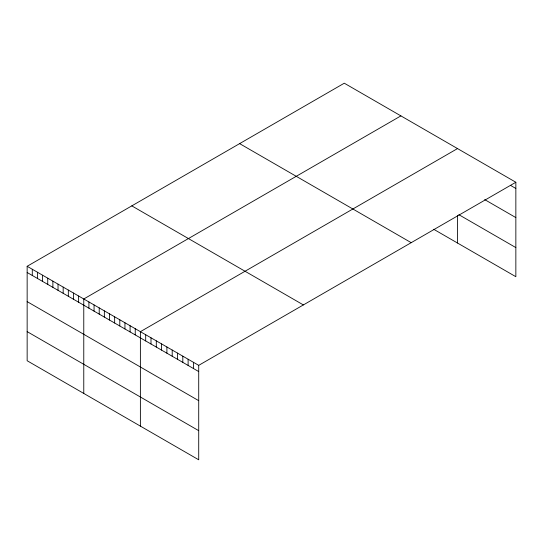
<?xml version="1.0" encoding="UTF-8"?>
<svg xmlns="http://www.w3.org/2000/svg" width="543" height="543" viewBox="0 0 543 543"><rect width="100%" height="100%" fill="white"/><g stroke="black" fill="none" stroke-linecap="round" stroke-linejoin="round"><path stroke-width="0.81" d="M515.85 182.258L198.718 365.351L198.718 459.799L27.15 360.742L27.15 266.294L344.282 83.201L515.85 182.258L515.85 276.706L433.708 229.282M400.897 115.89L83.771 298.983L83.771 393.431M457.518 148.578L140.386 331.671L140.386 426.119M510.549 185.401L515.85 188.469M484.695 199.6L515.85 217.587M458.842 214.675L515.85 247.588M239.626 143.623L411.2 242.673M131.8 205.872L303.374 304.928M27.15 266.294L198.718 365.351M27.15 272.505L198.718 371.561M27.15 301.623L198.718 400.68M27.15 331.624L198.718 430.68M457.518 215.571L457.518 243.026M193.417 362.29L193.417 368.493M188.116 359.228L188.116 365.432M182.815 356.16L182.815 362.371M177.507 353.099L177.507 359.31M172.206 350.038L172.206 356.249M166.905 346.977L166.905 353.188M161.597 343.916L161.597 350.126M156.296 340.855L156.296 347.065M150.995 337.794L150.995 344.004M145.687 334.732L145.687 340.943M135.241 328.698L135.241 334.909M130.089 325.725L130.089 331.936M124.944 322.752L124.944 328.963M119.799 319.786L119.799 325.99M114.648 316.813L114.648 323.024M109.503 313.84L109.503 320.051M104.358 310.868L104.358 317.078M99.213 307.895L99.213 314.105M94.061 304.928L94.061 311.132M88.916 301.956L88.916 308.166M78.62 296.01L78.62 302.22M73.475 293.037L73.475 299.247M68.33 290.064L68.33 296.274M63.178 287.098L63.178 293.301M58.033 284.125L58.033 290.335M52.888 281.152L52.888 287.362M47.736 278.179L47.736 284.389M42.592 275.206L42.592 281.417M37.447 272.24L37.447 278.444M32.295 269.267L32.295 275.477"/></g></svg>
